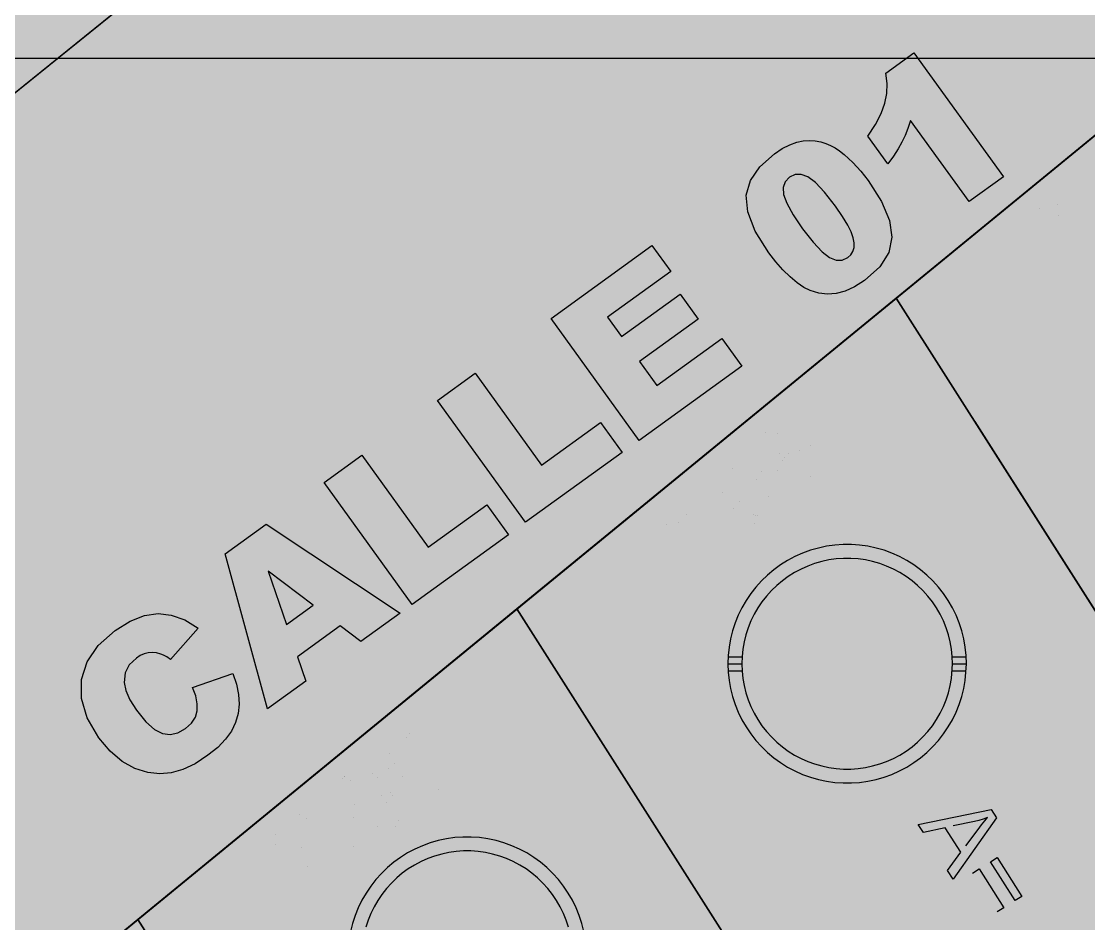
# Model space of a CAD drawing. Extents: x -5280327 to 29700, y -3925683 to 5564800.
# Drawn here: x 19298 to 19899, y 3311 to 3819 of the extents above; entities that cross this region are included whole.
import ezdxf

# ---------------------------------------------------------------- set-up
doc = ezdxf.new("R2010")
doc.units = 0
doc.linetypes.add('6', pattern=[2640.874023, 1320.437012, -1320.437012])
doc.layers.get('0').update_dxf_attribs({"linetype": 'CONTINUOUS'})
for name, color, linetype in [('31_PREDIOS_TOTAL', 7, 'CONTINUOUS'), ('CIRCULO', 7, 'CONTINUOUS'), ('LOTES', 7, 'CONTINUOUS')]:
    doc.layers.add(name, color=color, linetype=linetype)

msp = doc.modelspace()

# ---------------------------------------------------------------- linework, layer by layer
at = {"color": 7, "linetype": '6', "const_width": 10343.08}
msp.add_lwpolyline([(0, 29405.62), (24528.32, 0)], dxfattribs=at)
msp.add_lwpolyline([(0, 29405.62), (24528.32, 0)], dxfattribs=at)
at = {"color": 7}
msp.add_lwpolyline([(20799.33, 4489.43), (20779.55, 4415.95), (20805.44, 4355.76), (21189.96, 3805.95), (20930.45, 3577.46), (20857.26, 3519), (20652.15, 3355.2), (20641.84, 3346.88), (20427.13, 3173.65), (20212.42, 3000.41), (20189.64, 2982.03), (19991.04, 2837.64), (19768.88, 2676.11), (19556.14, 2521.45), (19546.62, 2514.72), (19322.46, 2356.33), (19098.3, 2197.94), (18722.23, 2788.53), (20799.33, 4489.43)], dxfattribs=at)
for points in [[(17635.32, 4495.49, 66061.73), (18499.52, 3138.29, 66061.73), (20519.62, 4766.99, 66061.73), (21709, 6264.81, 66061.73), (21170.51, 7110.5, 66061.73), (17635.32, 4495.49, 66061.73)], [(19800.3, 3801.19, -117254.78), (19850.72, 3731.43, -117254.73), (19831.44, 3717.5, -117254.73), (19798.41, 3763.21, -117254.77), (19798.41, 3763.21, -117254.77), (19796.92, 3758.76, -117254.76), (19795.29, 3754.66, -117254.76), (19793.51, 3750.91, -117254.76), (19793.51, 3750.91, -117254.76), (19791.39, 3747.18, -117254.76), (19788.75, 3743.14, -117254.76), (19785.58, 3738.77, -117254.76), (19774.29, 3754.4, -117254.78), (19774.29, 3754.4, -117254.78), (19778.68, 3760.97, -117254.77), (19781.9, 3767.12, -117254.78), (19783.96, 3772.86, -117254.78), (19783.96, 3772.86, -117254.78), (19785, 3778.42, -117254.78), (19785.19, 3784.07, -117254.78), (19784.54, 3789.8, -117254.78), (19800.3, 3801.19, -117254.78)], [(19718.63, 3688.61, -117254.78), (19718.63, 3688.61, -117254.78), (19710.93, 3700.91, -117254.79), (19706.68, 3711.73, -117254.8), (19705.89, 3721.07, -117254.8), (19705.89, 3721.07, -117254.8), (19708.27, 3729.4, -117254.8), (19713.53, 3737.17, -117254.8), (19721.7, 3744.39, -117254.8), (19721.7, 3744.39, -117254.8), (19726.17, 3747.34, -117254.8), (19730.38, 3749.51, -117254.8), (19734.3, 3750.9, -117254.79), (19734.3, 3750.9, -117254.79), (19737.99, 3751.65, -117254.79), (19741.48, 3751.92, -117254.79), (19744.77, 3751.69, -117254.79), (19744.77, 3751.69, -117254.79), (19747.85, 3751.09, -117254.79), (19750.71, 3750.24, -117254.79), (19753.35, 3749.13, -117254.78), (19753.35, 3749.13, -117254.78), (19755.89, 3747.74, -117254.78), (19758.45, 3746.01, -117254.78), (19761.03, 3743.97, -117254.78), (19761.03, 3743.97, -117254.78), (19765.85, 3739.55, -117254.77), (19770.34, 3734.68, -117254.77), (19774.51, 3729.35, -117254.77), (19774.51, 3729.35, -117254.77), (19782, 3717.51, -117254.76), (19786.48, 3706.88, -117254.75), (19787.94, 3697.46, -117254.75), (19787.94, 3697.46, -117254.75), (19786.19, 3688.88, -117254.75), (19781.03, 3680.75, -117254.75), (19772.44, 3673.08, -117254.75), (19772.44, 3673.08, -117254.75), (19766.82, 3669.49, -117254.75), (19761.49, 3667.04, -117254.75), (19756.45, 3665.73, -117254.75), (19756.45, 3665.73, -117254.75), (19751.58, 3665.44, -117254.76), (19746.71, 3666.03, -117254.76), (19741.86, 3667.5, -117254.76), (19741.86, 3667.5, -117254.76), (19738.27, 3669.23, -117254.77), (19734.49, 3671.76, -117254.77), (19730.51, 3675.08, -117254.77), (19730.51, 3675.08, -117254.77), (19726.46, 3679.06, -117254.77), (19722.5, 3683.57, -117254.78), (19718.63, 3688.61, -117254.78)], [(19737.56, 3702.22, -117254.78), (19743.47, 3694.6, -117254.77), (19748.55, 3689.19, -117254.77), (19752.81, 3686, -117254.76), (19752.81, 3686, -117254.76), (19756.51, 3684.62, -117254.76), (19759.91, 3684.64, -117254.76), (19762.99, 3686.06, -117254.76), (19762.99, 3686.06, -117254.76), (19764.68, 3687.62, -117254.76), (19765.86, 3689.51, -117254.76), (19766.55, 3691.73, -117254.76), (19766.55, 3691.73, -117254.76), (19766.68, 3694.28, -117254.76), (19766.17, 3697.18, -117254.76), (19765.04, 3700.43, -117254.76), (19765.04, 3700.43, -117254.76), (19763.08, 3704.31, -117254.76), (19760.12, 3709.12, -117254.77), (19756.14, 3714.86, -117254.77), (19756.14, 3714.86, -117254.77), (19750.02, 3722.79, -117254.78), (19744.82, 3728.35, -117254.78), (19740.55, 3731.55, -117254.79), (19740.55, 3731.55, -117254.79), (19736.86, 3732.86, -117254.79), (19733.41, 3732.76, -117254.79), (19730.2, 3731.24, -117254.79), (19730.2, 3731.24, -117254.79), (19727.73, 3728.64, -117254.79), (19726.61, 3725.39, -117254.79), (19726.84, 3721.5, -117254.79), (19726.84, 3721.5, -117254.79), (19728.63, 3716.55, -117254.79), (19732.21, 3710.13, -117254.78), (19737.56, 3702.22, -117254.78)], [(19595.92, 3651.72, -117254.83), (19652.73, 3692.77, -117254.82), (19663.31, 3678.13, -117254.81), (19627.75, 3652.43, -117254.82), (19635.63, 3641.53, -117254.81), (19668.62, 3665.36, -117254.8), (19678.73, 3651.37, -117254.79), (19645.74, 3627.54, -117254.8), (19655.51, 3614.01, -117254.79), (19692.1, 3640.45, -117254.78), (19703.33, 3624.92, -117254.77), (19645.49, 3583.13, -117254.79), (19595.92, 3651.72, -117254.83)], [(19532.06, 3605.57, -117254.85), (19553.25, 3620.89, -117254.85), (19590.61, 3569.18, -117254.81), (19623.69, 3593.09, -117254.8), (19635.9, 3576.2, -117254.79), (19581.62, 3536.98, -117254.8), (19532.06, 3605.57, -117254.85)], [(19468.14, 3559.38, -117254.87), (19489.33, 3574.7, -117254.86), (19526.7, 3523, -117254.83), (19559.78, 3546.9, -117254.82), (19571.98, 3530.01, -117254.81), (19517.71, 3490.79, -117254.82), (19468.14, 3559.38, -117254.87)], [(19477.19, 3478.75, -117254.84), (19453.05, 3461.3, -117254.85), (19457.91, 3447.58, -117254.84), (19436.24, 3431.92, -117254.84), (19412.46, 3519.15, -117254.89), (19435.57, 3535.85, -117254.88), (19510.92, 3485.89, -117254.82), (19488.74, 3469.86, -117254.83), (19477.19, 3478.75, -117254.84)], [(19436.63, 3509.55, -117254.87), (19446.91, 3479.45, -117254.85), (19462.03, 3490.37, -117254.85), (19436.63, 3509.55, -117254.87)], [(19394.05, 3444.09, -117254.87), (19416.68, 3451.9, -117254.86), (19416.68, 3451.9, -117254.86), (19418.75, 3445.9, -117254.86), (19419.93, 3440.13, -117254.86), (19420.22, 3434.59, -117254.85), (19420.22, 3434.59, -117254.85), (19419.64, 3429.28, -117254.85), (19418.21, 3424.24, -117254.85), (19415.94, 3419.46, -117254.85), (19415.94, 3419.46, -117254.85), (19412.67, 3414.84, -117254.85), (19408.25, 3410.3, -117254.85), (19402.68, 3405.82, -117254.85), (19402.68, 3405.82, -117254.85), (19395.42, 3401.12, -117254.86), (19388.55, 3397.81, -117254.86), (19382.06, 3395.87, -117254.86), (19382.06, 3395.87, -117254.86), (19375.59, 3395.33, -117254.86), (19368.76, 3396.19, -117254.87), (19361.56, 3398.47, -117254.87), (19361.56, 3398.47, -117254.87), (19354.39, 3402.37, -117254.88), (19347.62, 3408.12, -117254.88), (19341.27, 3415.71, -117254.89), (19341.27, 3415.71, -117254.89), (19334.7, 3426.92, -117254.9), (19331.41, 3437.82, -117254.9), (19331.4, 3448.43, -117254.91), (19331.4, 3448.43, -117254.91), (19334.6, 3458.48, -117254.91), (19340.94, 3467.7, -117254.91), (19350.41, 3476.09, -117254.9), (19350.41, 3476.09, -117254.9), (19358.85, 3481.31, -117254.9), (19366.91, 3484.47, -117254.9), (19374.57, 3485.58, -117254.89), (19374.57, 3485.58, -117254.89), (19382.07, 3484.73, -117254.89), (19389.62, 3482.01, -117254.89), (19397.22, 3477.44, -117254.88), (19381.52, 3459.75, -117254.88), (19381.52, 3459.75, -117254.88), (19379.48, 3461.18, -117254.88), (19377.69, 3462.21, -117254.89), (19376.14, 3462.85, -117254.89), (19376.14, 3462.85, -117254.89), (19373.79, 3463.43, -117254.89), (19371.44, 3463.63, -117254.89), (19369.09, 3463.45, -117254.89), (19369.09, 3463.45, -117254.89), (19366.78, 3462.89, -117254.89), (19364.54, 3461.94, -117254.89), (19362.39, 3460.6, -117254.89), (19362.39, 3460.6, -117254.89), (19358.42, 3456.76, -117254.89), (19356.14, 3452.16, -117254.89), (19355.54, 3446.82, -117254.89), (19355.54, 3446.82, -117254.89), (19356.39, 3442.24, -117254.89), (19358.68, 3437.03, -117254.89), (19362.41, 3431.2, -117254.88), (19362.41, 3431.2, -117254.88), (19367.71, 3424.67, -117254.88), (19372.64, 3420.28, -117254.87), (19377.18, 3418.05, -117254.87), (19377.18, 3418.05, -117254.87), (19381.5, 3417.59, -117254.87), (19385.76, 3418.52, -117254.87), (19389.97, 3420.85, -117254.87), (19389.97, 3420.85, -117254.87), (19393.42, 3423.92, -117254.86), (19395.66, 3427.27, -117254.86), (19396.7, 3430.91, -117254.86), (19396.7, 3430.91, -117254.86), (19396.69, 3434.89, -117254.87), (19395.8, 3439.29, -117254.87), (19394.05, 3444.09, -117254.87)]]:
    msp.add_polyline3d(points, dxfattribs=at)
at = {"layer": '31_PREDIOS_TOTAL', "color": 7, "const_width": 0.00153}
for points in [[(19866.59, 3704), (19863.67, 3707.58), (19883.28, 3723.64), (19885.65, 3720.74), (19885.65, 3720.74), (19885.59, 3716.89), (19885.92, 3712.6), (19886.62, 3707.86), (19886.62, 3707.86), (19887.68, 3702.99), (19889.08, 3698.29), (19890.82, 3693.77), (19890.82, 3693.77), (19892.31, 3690.61), (19894.11, 3687.45), (19896.22, 3684.27), (19892.4, 3681.14), (19892.4, 3681.14), (19890.49, 3683.84), (19888.6, 3687.1), (19886.73, 3690.93), (19886.73, 3690.93), (19885.02, 3695.1), (19883.64, 3699.41), (19882.58, 3703.85), (19882.58, 3703.85), (19881.86, 3708.22), (19881.48, 3712.32), (19881.44, 3716.15), (19866.59, 3704)], [(19726.63, 3558.65), (19730.27, 3562.18), (19730.27, 3562.18), (19732.11, 3560.78), (19733.95, 3559.9), (19735.79, 3559.54), (19735.79, 3559.54), (19737.57, 3559.67), (19739.24, 3560.23), (19740.78, 3561.23), (19740.78, 3561.23), (19742.3, 3562.85), (19743.26, 3564.76), (19743.67, 3566.98), (19743.67, 3566.98), (19743.48, 3569.32), (19742.63, 3571.62), (19741.13, 3573.88), (19741.13, 3573.88), (19739.32, 3575.69), (19737.35, 3576.87), (19735.23, 3577.44), (19735.23, 3577.44), (19733.08, 3577.38), (19731.02, 3576.72), (19729.04, 3575.44), (19729.04, 3575.44), (19727.96, 3574.4), (19727.1, 3573.24), (19726.47, 3571.97), (19726.47, 3571.97), (19726.06, 3570.64), (19725.88, 3569.31), (19725.93, 3567.99), (19722.06, 3565.58), (19712.25, 3583.55), (19727.32, 3595.89), (19730.23, 3592.33), (19718.14, 3582.43), (19723.17, 3572.95), (19723.17, 3572.95), (19724.16, 3575.52), (19725.55, 3577.72), (19727.34, 3579.54), (19727.34, 3579.54), (19730.1, 3581.29), (19733.08, 3582.2), (19736.29, 3582.28), (19736.29, 3582.28), (19739.45, 3581.51), (19742.29, 3579.9), (19744.81, 3577.44), (19744.81, 3577.44), (19746.69, 3574.6), (19747.83, 3571.58), (19748.23, 3568.37), (19748.23, 3568.37), (19747.73, 3564.54), (19746.08, 3561.14), (19743.29, 3558.17), (19743.29, 3558.17), (19740.49, 3556.31), (19737.61, 3555.24), (19734.64, 3554.96), (19734.64, 3554.96), (19731.75, 3555.45), (19729.08, 3556.68), (19726.63, 3558.65)], [(19697.35, 3546.38), (19697.35, 3546.38), (19694.73, 3549.83), (19692.74, 3553.02), (19691.37, 3555.94), (19691.37, 3555.94), (19690.58, 3558.66), (19690.29, 3561.24), (19690.52, 3563.68), (19690.52, 3563.68), (19691.29, 3565.96), (19692.63, 3568.05), (19694.55, 3569.95), (19694.55, 3569.95), (19696.2, 3571.12), (19697.89, 3571.96), (19699.63, 3572.48), (19699.63, 3572.48), (19701.4, 3572.67), (19703.19, 3572.56), (19704.99, 3572.13), (19704.99, 3572.13), (19706.82, 3571.42), (19708.67, 3570.43), (19710.56, 3569.17), (19710.56, 3569.17), (19712.56, 3567.5), (19714.74, 3565.3), (19717.11, 3562.56), (19717.11, 3562.56), (19719.71, 3559.14), (19721.7, 3555.97), (19723.06, 3553.06), (19723.06, 3553.06), (19723.87, 3550.34), (19724.16, 3547.76), (19723.93, 3545.31), (19723.93, 3545.31), (19723.17, 3543.02), (19721.82, 3540.92), (19719.89, 3539.01), (19719.89, 3539.01), (19716.89, 3537.14), (19713.74, 3536.31), (19710.43, 3536.52), (19710.43, 3536.52), (19706.27, 3538.2), (19701.91, 3541.49), (19697.35, 3546.38)], [(19701.17, 3549.51), (19704.99, 3545.25), (19708.28, 3542.42), (19711.05, 3541.01), (19711.05, 3541.01), (19713.43, 3540.67), (19715.54, 3541.02), (19717.39, 3542.07), (19717.39, 3542.07), (19718.78, 3543.67), (19719.54, 3545.67), (19719.66, 3548.08), (19719.66, 3548.08), (19718.83, 3551.08), (19716.7, 3554.86), (19713.29, 3559.43), (19713.29, 3559.43), (19709.46, 3563.7), (19706.17, 3566.54), (19703.4, 3567.94), (19703.4, 3567.94), (19701.02, 3568.28), (19698.9, 3567.91), (19697.03, 3566.84), (19697.03, 3566.84), (19695.64, 3565.29), (19694.86, 3563.45), (19694.72, 3561.32), (19694.72, 3561.32), (19695.59, 3558.08), (19697.74, 3554.14), (19701.17, 3549.51)], [(19652.97, 3529.06), (19650.04, 3532.64), (19669.65, 3548.7), (19672.02, 3545.81), (19672.02, 3545.81), (19671.97, 3541.96), (19672.29, 3537.66), (19672.99, 3532.93), (19672.99, 3532.93), (19674.05, 3528.06), (19675.46, 3523.36), (19677.2, 3518.83), (19677.2, 3518.83), (19678.68, 3515.68), (19680.48, 3512.51), (19682.59, 3509.33), (19678.77, 3506.2), (19678.77, 3506.2), (19676.86, 3508.9), (19674.97, 3512.16), (19673.1, 3515.99), (19673.1, 3515.99), (19671.39, 3520.17), (19670.01, 3524.47), (19668.96, 3528.91), (19668.96, 3528.91), (19668.23, 3533.29), (19667.85, 3537.39), (19667.81, 3541.22), (19652.97, 3529.06)], [(19699.91, 3523.52), (19696.44, 3527.75), (19700.68, 3531.22), (19704.15, 3526.99), (19699.91, 3523.52)], [(19513, 3383.72), (19516.64, 3387.25), (19516.64, 3387.25), (19518.48, 3385.84), (19520.33, 3384.96), (19522.17, 3384.61), (19522.17, 3384.61), (19523.95, 3384.73), (19525.61, 3385.3), (19527.16, 3386.29), (19527.16, 3386.29), (19528.67, 3387.91), (19529.63, 3389.83), (19530.04, 3392.04), (19530.04, 3392.04), (19529.85, 3394.39), (19529, 3396.69), (19527.5, 3398.94), (19527.5, 3398.94), (19525.69, 3400.75), (19523.72, 3401.94), (19521.6, 3402.5), (19521.6, 3402.5), (19519.45, 3402.45), (19517.39, 3401.78), (19515.41, 3400.51), (19515.41, 3400.51), (19514.33, 3399.47), (19513.47, 3398.31), (19512.84, 3397.03), (19512.84, 3397.03), (19512.43, 3395.7), (19512.25, 3394.37), (19512.3, 3393.05), (19508.43, 3390.65), (19498.62, 3408.61), (19513.69, 3420.95), (19516.6, 3417.4), (19504.51, 3407.5), (19509.55, 3398.02), (19509.55, 3398.02), (19510.53, 3400.59), (19511.92, 3402.78), (19513.72, 3404.61), (19513.72, 3404.61), (19516.47, 3406.35), (19519.46, 3407.27), (19522.66, 3407.34), (19522.66, 3407.34), (19525.82, 3406.57), (19528.66, 3404.96), (19531.18, 3402.51), (19531.18, 3402.51), (19533.06, 3399.67), (19534.2, 3396.64), (19534.61, 3393.43), (19534.61, 3393.43), (19534.1, 3389.6), (19532.45, 3386.2), (19529.66, 3383.24), (19529.66, 3383.24), (19526.86, 3381.37), (19523.98, 3380.3), (19521.02, 3380.02), (19521.02, 3380.02), (19518.12, 3380.51), (19515.45, 3381.74), (19513, 3383.72)], [(19483.72, 3371.45), (19483.72, 3371.45), (19481.1, 3374.9), (19479.11, 3378.08), (19477.74, 3381), (19477.74, 3381), (19476.95, 3383.72), (19476.66, 3386.3), (19476.89, 3388.75), (19476.89, 3388.75), (19477.66, 3391.03), (19479.01, 3393.12), (19480.92, 3395.02), (19480.92, 3395.02), (19482.57, 3396.19), (19484.27, 3397.03), (19486.01, 3397.54), (19486.01, 3397.54), (19487.78, 3397.73), (19489.56, 3397.62), (19491.36, 3397.2), (19491.36, 3397.2), (19493.19, 3396.48), (19495.05, 3395.49), (19496.93, 3394.23), (19496.93, 3394.23), (19498.93, 3392.56), (19501.11, 3390.36), (19503.48, 3387.63), (19503.48, 3387.63), (19506.08, 3384.2), (19508.07, 3381.03), (19509.44, 3378.12), (19509.44, 3378.12), (19510.24, 3375.41), (19510.53, 3372.82), (19510.31, 3370.37), (19510.31, 3370.37), (19509.54, 3368.09), (19508.19, 3365.99), (19506.26, 3364.08), (19506.26, 3364.08), (19503.26, 3362.2), (19500.11, 3361.37), (19496.81, 3361.58), (19496.81, 3361.58), (19492.64, 3363.27), (19488.28, 3366.56), (19483.72, 3371.45)], [(19487.55, 3374.58), (19491.36, 3370.32), (19494.65, 3367.48), (19497.42, 3366.08), (19497.42, 3366.08), (19499.8, 3365.73), (19501.91, 3366.08), (19503.76, 3367.13), (19503.76, 3367.13), (19505.15, 3368.74), (19505.91, 3370.74), (19506.04, 3373.14), (19506.04, 3373.14), (19505.2, 3376.14), (19503.07, 3379.93), (19499.66, 3384.5), (19499.66, 3384.5), (19495.84, 3388.77), (19492.54, 3391.6), (19489.77, 3393.01), (19489.77, 3393.01), (19487.39, 3393.34), (19485.27, 3392.97), (19483.4, 3391.9), (19483.4, 3391.9), (19482.01, 3390.36), (19481.24, 3388.52), (19481.09, 3386.38), (19481.09, 3386.38), (19481.96, 3383.14), (19484.11, 3379.21), (19487.55, 3374.58)], [(19439.34, 3354.13), (19436.41, 3357.7), (19456.03, 3373.77), (19458.4, 3370.87), (19458.4, 3370.87), (19458.34, 3367.02), (19458.66, 3362.73), (19459.36, 3357.99), (19459.36, 3357.99), (19460.43, 3353.12), (19461.83, 3348.42), (19463.57, 3343.89), (19463.57, 3343.89), (19465.06, 3340.74), (19466.86, 3337.58), (19468.96, 3334.4), (19465.14, 3331.26), (19465.14, 3331.26), (19463.24, 3333.96), (19461.35, 3337.23), (19459.47, 3341.06), (19459.47, 3341.06), (19457.76, 3345.23), (19456.38, 3349.54), (19455.33, 3353.98), (19455.33, 3353.98), (19454.61, 3358.35), (19454.22, 3362.45), (19454.18, 3366.28), (19439.34, 3354.13)], [(19486.29, 3348.58), (19482.82, 3352.82), (19487.05, 3356.29), (19490.52, 3352.05), (19486.29, 3348.58)]]:
    msp.add_lwpolyline(points, dxfattribs=at)
at = {"layer": '31_PREDIOS_TOTAL', "color": 7}
for points in [[(19802.7, 3366.97, 33030.86), (19843.83, 3375.26, 33030.86), (19846.82, 3370.55, 33030.86), (19822.35, 3336.02, 33030.86), (19819.18, 3341.01, 33030.86), (19826.75, 3351.22, 33030.86), (19817.97, 3365.05, 33030.86), (19805.65, 3362.32, 33030.86), (19802.7, 3366.97, 33030.86)], [(19829.46, 3354.84, 33030.86), (19836.42, 3364.1, 33030.86), (19836.42, 3364.1, 33030.86), (19838.43, 3366.72, 33030.86), (19840.22, 3368.96, 33030.86), (19841.79, 3370.8, 33030.86), (19841.79, 3370.8, 33030.86), (19839.37, 3369.94, 33030.86), (19836.89, 3369.19, 33030.86), (19834.34, 3368.57, 33030.86), (19822.34, 3366.05, 33030.86)], [(19857.24, 3324.03, 33030.86), (19843.38, 3345.86, 33030.86), (19847.17, 3348.27, 33030.86), (19861.03, 3326.43, 33030.86), (19857.24, 3324.03, 33030.86)], [(19833.34, 3339.49, 33030.86), (19837.13, 3341.9, 33030.86), (19850.99, 3320.06, 33030.86), (19847.2, 3317.66, 33030.86)]]:
    msp.add_polyline3d(points, dxfattribs=at)
at = {"layer": '@NUMEROS DE LOTES', "color": 7, "const_width": 9.98}
for points in [[(19741.57, 3485.88), (19777.74, 3485.88), (19777.74, 3473.73), (19753.24, 3473.73), (19751.93, 3465.5), (19751.93, 3465.5), (19753.62, 3466.23), (19755.3, 3466.83), (19756.96, 3467.3), (19756.96, 3467.3), (19758.61, 3467.63), (19760.25, 3467.83), (19761.88, 3467.89), (19761.88, 3467.89), (19767.02, 3467.34), (19771.47, 3465.68), (19775.23, 3462.92), (19775.23, 3462.92), (19778.08, 3459.32), (19779.79, 3455.14), (19780.36, 3450.39), (19780.36, 3450.39), (19780.06, 3446.9), (19779.18, 3443.49), (19777.72, 3440.18), (19777.72, 3440.18), (19775.72, 3437.17), (19773.22, 3434.68), (19770.24, 3432.7), (19770.24, 3432.7), (19766.71, 3431.27), (19762.57, 3430.41), (19757.84, 3430.12), (19757.84, 3430.12), (19754.4, 3430.23), (19751.3, 3430.58), (19748.54, 3431.15), (19748.54, 3431.15), (19746.09, 3431.94), (19743.9, 3432.97), (19741.96, 3434.21), (19741.96, 3434.21), (19740.27, 3435.63), (19738.8, 3437.17), (19737.57, 3438.83), (19737.57, 3438.83), (19736.51, 3440.69), (19735.57, 3442.84), (19734.76, 3445.27), (19750.17, 3446.95), (19750.17, 3446.95), (19750.71, 3444.68), (19751.58, 3442.8), (19752.79, 3441.32), (19752.79, 3441.32), (19754.25, 3440.25), (19755.88, 3439.61), (19757.69, 3439.39), (19757.69, 3439.39), (19759.69, 3439.66), (19761.44, 3440.47), (19762.94, 3441.81), (19762.94, 3441.81), (19764.1, 3443.68), (19764.79, 3446.08), (19765.02, 3449.01), (19765.02, 3449.01), (19764.79, 3451.98), (19764.09, 3454.38), (19762.93, 3456.19), (19762.93, 3456.19), (19761.38, 3457.46), (19759.52, 3458.22), (19757.35, 3458.47), (19757.35, 3458.47), (19755.9, 3458.35), (19754.48, 3457.99), (19753.09, 3457.38), (19753.09, 3457.38), (19752.03, 3456.72), (19750.91, 3455.77), (19749.72, 3454.54), (19736.74, 3456.41), (19741.57, 3485.88)], [(19547.55, 3276.64), (19519.8, 3276.64), (19519.8, 3289.17), (19547.55, 3322.16), (19560.83, 3322.16), (19560.83, 3288.46), (19567.71, 3288.46), (19567.71, 3276.64), (19560.83, 3276.64), (19560.83, 3266.39), (19547.55, 3266.39), (19547.55, 3276.64)]]:
    msp.add_lwpolyline(points, dxfattribs=at)
at = {"layer": 'CIRCULO', "color": 7}
for points in [[(19829.85, 3457.36), (19829.69, 3462.05), (19829.2, 3466.71), (19828.39, 3471.32), (19827.25, 3475.87), (19825.8, 3480.33), (19824.05, 3484.67), (19821.99, 3488.88), (19819.65, 3492.94), (19817.03, 3496.83), (19814.15, 3500.52), (19811.01, 3504), (19807.64, 3507.26), (19804.05, 3510.27), (19800.26, 3513.03), (19796.28, 3515.51), (19792.15, 3517.71), (19787.86, 3519.61), (19783.46, 3521.22), (19778.96, 3522.51), (19774.37, 3523.48), (19769.73, 3524.14), (19765.06, 3524.46), (19760.37, 3524.46), (19755.7, 3524.14), (19751.06, 3523.48), (19746.47, 3522.51), (19741.97, 3521.22), (19737.56, 3519.61), (19733.28, 3517.71), (19729.14, 3515.51), (19725.17, 3513.03), (19721.38, 3510.27), (19717.79, 3507.26), (19714.42, 3504), (19711.28, 3500.52), (19708.4, 3496.83), (19705.78, 3492.94), (19703.43, 3488.88), (19701.38, 3484.67), (19699.62, 3480.33), (19698.18, 3475.87), (19697.04, 3471.32), (19696.23, 3466.71), (19695.74, 3462.05), (19695.57, 3457.36), (19695.74, 3452.68), (19696.23, 3448.02), (19697.04, 3443.4), (19698.18, 3438.86), (19699.62, 3434.4), (19701.38, 3430.06), (19703.43, 3425.84), (19705.78, 3421.78), (19708.4, 3417.9), (19711.28, 3414.21), (19714.42, 3410.72), (19717.79, 3407.47), (19721.38, 3404.46), (19725.17, 3401.7), (19729.14, 3399.22), (19733.28, 3397.02), (19737.56, 3395.11), (19741.97, 3393.51), (19746.47, 3392.22), (19751.06, 3391.24), (19755.7, 3390.59), (19760.37, 3390.26), (19765.06, 3390.26), (19769.73, 3390.59), (19774.37, 3391.24), (19778.96, 3392.22), (19783.46, 3393.51), (19787.86, 3395.11), (19792.15, 3397.02), (19796.28, 3399.22), (19800.26, 3401.7), (19804.05, 3404.46), (19807.64, 3407.47), (19811.01, 3410.72), (19814.15, 3414.21), (19817.03, 3417.9), (19819.65, 3421.78), (19821.99, 3425.84), (19824.05, 3430.06), (19825.8, 3434.4), (19827.25, 3438.86), (19828.39, 3443.4), (19829.2, 3448.02), (19829.85, 3457.36)], [(19822.02, 3457.36), (19821.88, 3461.5), (19821.44, 3465.62), (19820.72, 3469.69), (19819.72, 3473.71), (19818.44, 3477.65), (19816.89, 3481.49), (19815.08, 3485.21), (19813.01, 3488.79), (19810.69, 3492.22), (19808.15, 3495.49), (19805.38, 3498.56), (19802.4, 3501.44), (19799.23, 3504.1), (19795.88, 3506.53), (19792.37, 3508.72), (19788.71, 3510.67), (19784.93, 3512.35), (19781.04, 3513.77), (19777.06, 3514.91), (19773.01, 3515.77), (19768.91, 3516.35), (19764.78, 3516.63), (19760.64, 3516.63), (19756.51, 3516.35), (19752.42, 3515.77), (19748.37, 3514.91), (19744.39, 3513.77), (19740.5, 3512.35), (19736.72, 3510.67), (19733.06, 3508.72), (19729.55, 3506.53), (19726.2, 3504.1), (19723.03, 3501.44), (19720.05, 3498.56), (19717.28, 3495.49), (19714.73, 3492.22), (19712.42, 3488.79), (19710.35, 3485.21), (19708.53, 3481.49), (19706.98, 3477.65), (19705.7, 3473.71), (19704.7, 3469.69), (19703.98, 3465.62), (19703.55, 3461.5), (19703.41, 3457.36), (19703.55, 3453.23), (19703.98, 3449.11), (19704.7, 3445.03), (19705.7, 3441.02), (19706.98, 3437.08), (19708.53, 3433.24), (19710.35, 3429.52), (19712.42, 3425.94), (19714.73, 3422.5), (19717.28, 3419.24), (19720.05, 3416.17), (19723.03, 3413.29), (19726.2, 3410.63), (19729.55, 3408.2), (19733.06, 3406), (19736.72, 3404.06), (19740.5, 3402.38), (19744.39, 3400.96), (19748.37, 3399.82), (19752.42, 3398.96), (19756.51, 3398.38), (19760.64, 3398.09), (19764.78, 3398.09), (19768.91, 3398.38), (19773.01, 3398.96), (19777.06, 3399.82), (19781.04, 3400.96), (19784.93, 3402.38), (19788.71, 3404.06), (19792.37, 3406), (19795.88, 3408.2), (19799.23, 3410.63), (19802.4, 3413.29), (19805.38, 3416.17), (19808.15, 3419.24), (19810.69, 3422.5), (19813.01, 3425.94), (19815.08, 3429.52), (19816.89, 3433.24), (19818.44, 3437.08), (19819.72, 3441.02), (19820.72, 3445.03), (19821.44, 3449.11), (19822.02, 3457.36)], [(19695.57, 3457.36), (19703.41, 3457.36)], [(19695.69, 3461.28), (19703.54, 3461.28)], [(19821.89, 3461.28), (19829.74, 3461.28)], [(19822.02, 3457.36), (19829.85, 3457.36)], [(19695.69, 3453.45), (19703.54, 3453.45)], [(19821.89, 3453.45), (19829.74, 3453.45)], [(19614.36, 3306.66), (19613.22, 3311.21), (19611.78, 3315.67), (19610.02, 3320.01), (19607.97, 3324.22), (19605.62, 3328.28), (19603, 3332.17), (19600.12, 3335.86), (19596.98, 3339.34), (19593.61, 3342.6), (19590.02, 3345.61), (19586.23, 3348.37), (19582.26, 3350.85), (19578.12, 3353.05), (19573.84, 3354.95), (19569.43, 3356.56), (19564.93, 3357.85), (19560.34, 3358.82), (19555.7, 3359.48), (19551.03, 3359.8), (19546.34, 3359.8), (19541.67, 3359.48), (19537.03, 3358.82), (19532.44, 3357.85), (19527.94, 3356.56), (19523.53, 3354.95), (19519.25, 3353.05), (19515.12, 3350.85), (19511.14, 3348.37), (19507.35, 3345.61), (19503.76, 3342.6), (19500.39, 3339.34), (19497.25, 3335.86), (19494.37, 3332.17), (19491.75, 3328.28), (19489.4, 3324.22), (19487.35, 3320.01), (19485.59, 3315.67), (19484.15, 3311.21), (19483.01, 3306.66)], [(19605.69, 3309.05), (19604.42, 3312.99), (19602.86, 3316.83), (19601.05, 3320.55), (19598.98, 3324.13), (19596.67, 3327.56), (19594.12, 3330.83), (19591.35, 3333.9), (19588.37, 3336.78), (19585.2, 3339.44), (19581.85, 3341.87), (19578.34, 3344.06), (19574.68, 3346.01), (19570.9, 3347.69), (19567.01, 3349.11), (19563.03, 3350.25), (19558.98, 3351.11), (19554.88, 3351.69), (19550.75, 3351.97), (19546.62, 3351.97), (19542.49, 3351.69), (19538.39, 3351.11), (19534.34, 3350.25), (19530.36, 3349.11), (19526.47, 3347.69), (19522.69, 3346.01), (19519.03, 3344.06), (19515.52, 3341.87), (19512.17, 3339.44), (19509, 3336.78), (19506.02, 3333.9), (19503.25, 3330.83), (19500.7, 3327.56), (19498.39, 3324.13), (19496.32, 3320.55), (19494.51, 3316.83), (19492.96, 3312.99), (19491.68, 3309.05)]]:
    msp.add_lwpolyline(points, dxfattribs=at)
at = {"layer": 'Cuadricula Coordenadas', "color": 7}
msp.add_lwpolyline([(15472.17, 3798.32), (24151.22, 3798.32)], dxfattribs=at)
msp.add_lwpolyline([(15472.17, 3798.32), (24151.22, 3798.32)], dxfattribs=at)
at = {"layer": 'LOTES', "color": 7}
for points in [[(18953.75, 4466.67), (18731.94, 4304.58), (19143.81, 3657.75), (19358.58, 3830.9), (18953.75, 4466.67)], [(20004, 3838.15), (19790.37, 3663.21), (20212.42, 3000.41), (20427.13, 3173.65), (20004, 3838.15)], [(19790.37, 3663.21), (19576.75, 3488.28), (19991.04, 2837.64), (20189.64, 2982.03), (20212.42, 3000.41), (19790.37, 3663.21)], [(19576.75, 3488.28), (19363.12, 3313.34), (19768.88, 2676.11), (19991.04, 2837.64), (19576.75, 3488.28)], [(19363.12, 3313.34), (19149.49, 3138.41), (19546.62, 2514.72), (19556.14, 2521.45), (19768.88, 2676.11), (19363.12, 3313.34)]]:
    msp.add_lwpolyline(points, dxfattribs=at)
for points in [[(18499.52, 3138.29, 33030.86), (20519.62, 4766.99, 33030.86)], [(18722.23, 2788.53, 33030.86), (20799.33, 4489.43, 33030.86)], [(19790.37, 3663.21, 33030.86), (20212.42, 3000.41, 33030.86)], [(19834.61, 3593.74, 66061.73), (20212.42, 3000.41, 66061.73)], [(19576.75, 3488.28, 66061.73), (19991.04, 2837.64, 66061.73)], [(19363.12, 3313.34, 66061.73), (19768.88, 2676.11, 66061.73)]]:
    msp.add_polyline3d(points, dxfattribs=at)

doc.saveas('drawing.dxf')
